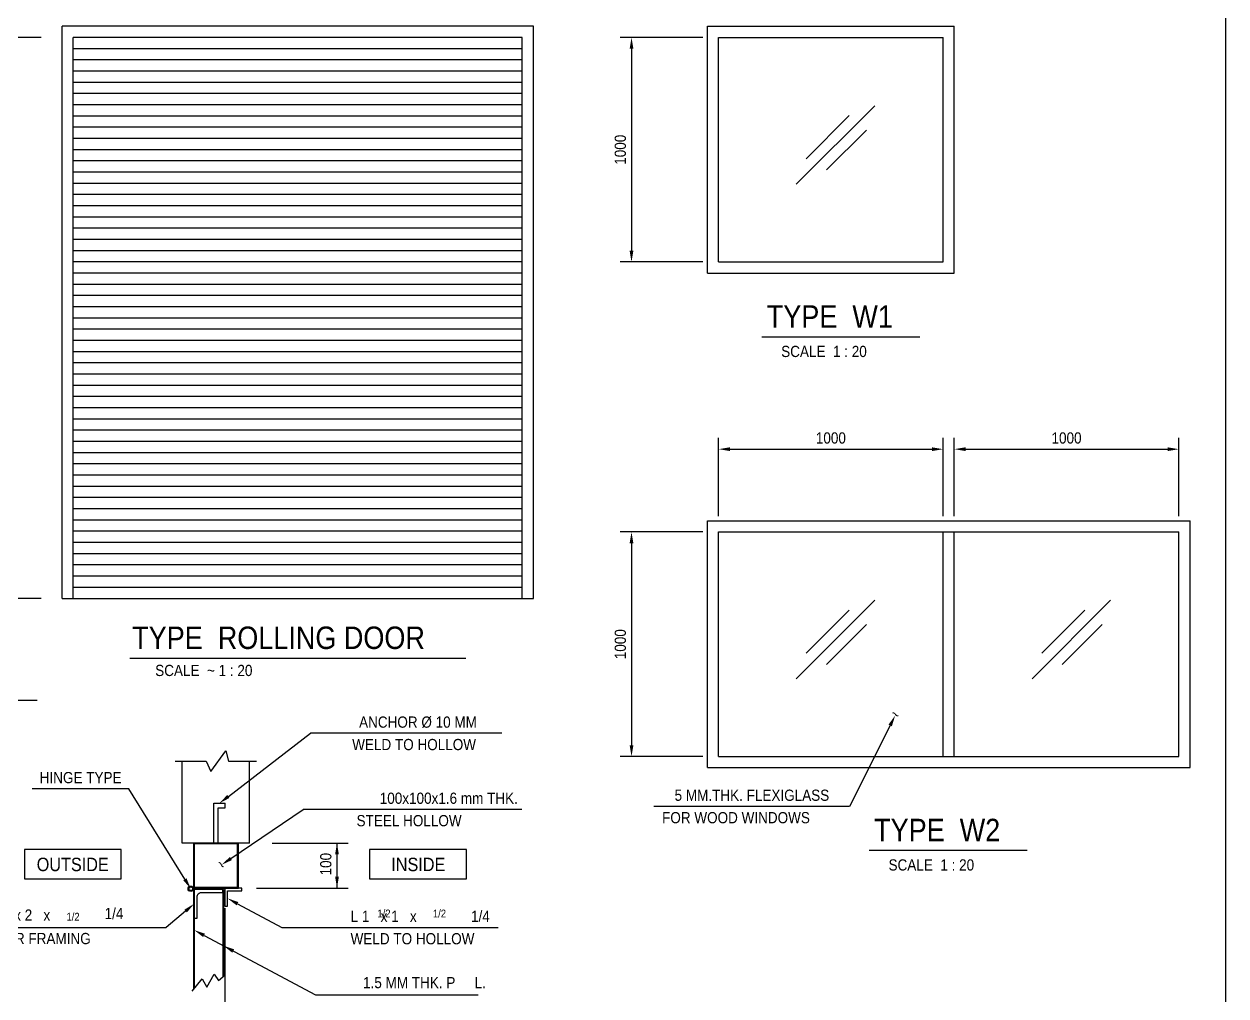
# Model space of a CAD drawing. Extents: x 300 to 83919, y 300 to 58945.
# Drawn here: x 56878 to 83652, y 17073 to 38723 of the extents above; entities that cross this region are included whole.
import ezdxf
from ezdxf.enums import TextEntityAlignment as Align

# ---------------------------------------------------------------- set-up
doc = ezdxf.new("R2010")
doc.units = 0
doc.header["$LTSCALE"] = 1000
doc.linetypes.add('HIDDEN', pattern=[0])
doc.layers.get('0').update_dxf_attribs({"linetype": 'CONTINUOUS'})
doc.layers.add('DIM', color=2, linetype='CONTINUOUS')
doc.layers.add('FORM', color=1, linetype='CONTINUOUS')

msp = doc.modelspace()

# ---------------------------------------------------------------- linework, layer by layer
at = {"color": 0}
for p, q in [((68225.8901121255, 38673.42885987174), (57725.89011212559, 38673.42885987175)), ((57725.89011212561, 25923.42885987175), (57725.89011212559, 38673.42885987175)), ((68225.8901121255, 25923.42885987173), (68225.8901121255, 38673.42885987174)), ((72101.46893470449, 33173.42885987172), (72101.46893470449, 38673.42885987174)), ((72101.46893470449, 38673.42885987174), (77601.46893470449, 38673.42885987174)), ((77601.46893470449, 33173.42885987173), (77601.46893470449, 38673.42885987174)), ((57975.89011212558, 25923.42885987174), (57975.89011212558, 38423.42885987174)), ((67975.89011212552, 38423.42885987173), (57975.89011212558, 38423.42885987174)), ((67975.8901121255, 25923.42885987174), (67975.89011212552, 38423.42885987173)), ((72351.46893470449, 33423.42885987172), (72351.46893470449, 38423.42885987172)), ((72351.46893470449, 38423.42885987172), (77351.46893470449, 38423.42885987174)), ((77351.46893470449, 33423.42885987174), (77351.46893470449, 38423.42885987174)), ((67975.89011212552, 38173.42885987173), (57975.89011212558, 38173.42885987174)), ((67975.89011212552, 37923.42885987173), (57975.89011212558, 37923.42885987174)), ((67975.89011212552, 37673.42885987173), (57975.89011212558, 37673.42885987174)), ((67975.89011212552, 37423.42885987173), (57975.89011212558, 37423.42885987174)), ((67975.89011212552, 37173.42885987173), (57975.89011212558, 37173.42885987174)), ((67975.89011212552, 36923.42885987173), (57975.89011212558, 36923.42885987174)), ((75829.54970599142, 36901.50963115865), (74081.89304766536, 35153.8529728326)), ((75259.75466397066, 36685.26797973116), (74298.02833039402, 35723.54164615453)), ((67975.89011212552, 36673.42885987173), (57975.89011212558, 36673.42885987174)), ((67975.89011212552, 36423.42885987173), (57975.89011212558, 36423.42885987174)), ((67975.89011212552, 36173.42885987173), (57975.89011212558, 36173.42885987174)), ((75644.43513548534, 36362.84167005931), (74755.09371158903, 35473.50024616299)), ((67975.89011212552, 35923.42885987173), (57975.89011212558, 35923.42885987174)), ((67975.89011212552, 35673.42885987173), (57975.89011212558, 35673.42885987174)), ((67975.89011212552, 35423.42885987173), (57975.89011212558, 35423.42885987174)), ((67975.89011212552, 35173.42885987173), (57975.89011212558, 35173.42885987174)), ((67975.89011212552, 34923.42885987173), (57975.89011212558, 34923.42885987174)), ((67975.89011212552, 34673.42885987173), (57975.89011212558, 34673.42885987174)), ((67975.89011212552, 34423.42885987173), (57975.89011212558, 34423.42885987174)), ((67975.89011212552, 34173.42885987173), (57975.89011212558, 34173.42885987174)), ((67975.89011212552, 33923.42885987173), (57975.89011212558, 33923.42885987174)), ((67975.89011212552, 33673.42885987173), (57975.89011212558, 33673.42885987174)), ((67975.89011212552, 33423.42885987173), (57975.89011212558, 33423.42885987174)), ((72351.46893470449, 33423.42885987172), (77351.46893470449, 33423.42885987174)), ((67975.89011212552, 33173.42885987173), (57975.89011212558, 33173.42885987174)), ((72101.46893470449, 33173.42885987172), (77601.46893470449, 33173.42885987173)), ((67975.89011212552, 32923.42885987173), (57975.89011212558, 32923.42885987174)), ((67975.89011212552, 32673.42885987173), (57975.89011212558, 32673.42885987174)), ((67975.89011212552, 32423.42885987173), (57975.89011212558, 32423.42885987174)), ((67975.89011212552, 32173.42885987173), (57975.89011212558, 32173.42885987174)), ((67975.89011212552, 31923.42885987173), (57975.89011212558, 31923.42885987174)), ((67975.89011212552, 31673.42885987173), (57975.89011212558, 31673.42885987174)), ((67975.89011212552, 31423.42885987173), (57975.89011212558, 31423.42885987174)), ((67975.89011212552, 31173.42885987173), (57975.89011212558, 31173.42885987174)), ((67975.89011212552, 30923.42885987173), (57975.89011212558, 30923.42885987174)), ((67975.89011212552, 30673.42885987173), (57975.89011212558, 30673.42885987174)), ((67975.89011212552, 30423.42885987173), (57975.89011212558, 30423.42885987174)), ((67975.89011212552, 30173.42885987173), (57975.89011212558, 30173.42885987174)), ((67975.89011212552, 29923.42885987173), (57975.89011212558, 29923.42885987174)), ((67975.89011212552, 29673.42885987173), (57975.89011212558, 29673.42885987174)), ((67975.89011212552, 29423.42885987173), (57975.89011212558, 29423.42885987174)), ((67975.89011212552, 29173.42885987173), (57975.89011212558, 29173.42885987174)), ((67975.89011212552, 28923.42885987173), (57975.89011212558, 28923.42885987174)), ((67975.89011212552, 28673.42885987173), (57975.89011212558, 28673.42885987174)), ((67975.89011212552, 28423.42885987173), (57975.89011212558, 28423.42885987174)), ((67975.89011212552, 28173.42885987173), (57975.89011212558, 28173.42885987174)), ((67975.89011212552, 27923.42885987173), (57975.89011212558, 27923.42885987174)), ((67975.89011212552, 27673.42885987173), (57975.89011212558, 27673.42885987174)), ((72101.46893470449, 22158.93498243891), (72101.46893470449, 27658.93498243892)), ((72101.46893470449, 27658.93498243892), (82851.46893470449, 27658.93498243892)), ((82851.46893470449, 22158.93498243892), (82851.46893470449, 27658.93498243892)), ((67975.89011212552, 27423.42885987173), (57975.89011212558, 27423.42885987174)), ((72351.46893470449, 22408.93498243891), (72351.46893470449, 27408.93498243891)), ((72351.46893470449, 27408.93498243891), (82601.46893470449, 27408.93498243893)), ((77351.46893470449, 22408.93498243891), (77351.46893470449, 27408.93498243891)), ((77601.46893470449, 22408.93498243891), (77601.46893470449, 27408.93498243891)), ((82601.46893470449, 22408.93498243892), (82601.46893470449, 27408.93498243893)), ((67975.89011212552, 27173.42885987173), (57975.89011212558, 27173.42885987174)), ((67975.89011212552, 26923.42885987173), (57975.89011212558, 26923.42885987174)), ((67975.89011212552, 26673.42885987173), (57975.89011212558, 26673.42885987174)), ((67975.89011212552, 26423.42885987173), (57975.89011212558, 26423.42885987174)), ((67975.89011212552, 26173.42885987173), (57975.89011212558, 26173.42885987174)), ((57725.89011212561, 25923.42885987175), (68225.8901121255, 25923.42885987173)), ((75829.54970599142, 25887.01575372583), (74081.89304766536, 24139.35909539978)), ((81079.54970599142, 25887.01575372583), (79331.89304766536, 24139.35909539978)), ((75259.75466397066, 25670.77410229835), (74298.02833039402, 24709.04776872171)), ((80509.75466397066, 25670.77410229835), (79548.02833039402, 24709.04776872171)), ((75644.43513548534, 25348.34779262649), (74755.09371158903, 24459.00636873017)), ((80894.43513548534, 25348.34779262649), (80005.09371158903, 24459.00636873017)), ((60402.8741518271, 20478.00051236148), (60402.8741518271, 22303.79398287822)), ((61902.8741518271, 20478.00051236148), (61902.8741518271, 22303.79398287822)), ((72351.46893470449, 22408.93498243891), (82601.46893470449, 22408.93498243892)), ((72101.46893470449, 22158.93498243891), (82851.46893470449, 22158.93498243892)), ((61902.8741518271, 20478.00051236148), (60402.8741518271, 20478.00051236148)), ((60652.8741518271, 19478.00051236141), (61652.8741518271, 19478.0005123613)), ((60652.8741518271, 19443.00051236155), (60652.87415182707, 17221.92690894396)), ((60667.8741518271, 19443.00051236155), (60652.8741518271, 19443.00051236155)), ((61152.8741518271, 19478.00051236136), (61152.8741518271, 19443.00051236145)), ((61317.87415182704, 19443.00051236141), (61302.87415182707, 19443.00051236141)), ((61302.8741518271, 19379.50051236157), (61302.8741518271, 17497.57831675731)), ((61317.87415182704, 19443.00051236141), (61317.8741518271, 17510.27750938675)), ((60667.8741518271, 18808.00051236133), (60667.87415182707, 17240.15115334509))]:
    msp.add_line(p, q, dxfattribs=at)
at = {"color": 0, "linetype": 'HIDDEN'}
for p, q in [((61102.87415182721, 21365.67342344693), (61358.99097287309, 21365.67342344693)), ((61102.87415182721, 20478.00051236141), (61102.87415182721, 21365.67342344693)), ((61202.87415182721, 21265.67342344693), (61358.99097287309, 21265.67342344693)), ((61202.87415182721, 20478.00051236141), (61202.87415182721, 21265.67342344693)), ((61358.99097287309, 21265.67342344693), (61358.99097287309, 21365.67342344693))]:
    msp.add_line(p, q, dxfattribs=at)
at = {"color": 0}
for points in [[(60242.40792692383, 22303.79398287822), (60937.5322435321, 22303.79398287822), (61037.28211572691, 22070.91761143633), (61369.78268366973, 22536.67035432011), (61436.28309544639, 22303.79398287822), (62060.10900612455, 22303.79398287822)], [(60620.10617009967, 17182.11546177523), (60842.63892077561, 17452.48154414638), (60951.82495435272, 17270.40429051575), (61115.60475018848, 17561.72555039661), (61206.59236603256, 17416.06492045622), (61361.78422285436, 17547.45233941007)]]:
    msp.add_lwpolyline(points, dxfattribs=at)
for points in [[(61652.8741518271, 20478.00051236133), (60652.8741518271, 20478.00051236148), (60652.8741518271, 19478.00051236139), (61652.8741518271, 19478.0005123613)], [(61636.8741518271, 20462.00051236133), (60668.8741518271, 20462.00051236148), (60668.8741518271, 19494.00051236139), (61636.8741518271, 19494.0005123613)], [(61732.87415182698, 19478.00051236133), (61352.87415182698, 19478.00051236133), (61352.87415182698, 19075.3850001714), (61412.87415182704, 19075.38500017141), (61412.87415182704, 19418.00051236135), (61732.87415182698, 19418.00051236136)]]:
    msp.add_lwpolyline(points, close=True, dxfattribs=at)
msp.add_lwpolyline([(60831.3741518271, 19379.50051236157), (61302.87415182707, 19379.50051236149), (61302.87415182707, 19443.00051236141), (60667.8741518271, 19443.00051236155), (60667.8741518271, 18808.00051236141), (60731.3741518271, 18808.00051236148), (60731.3741518271, 19279.50051236157, -0.4142135623731246)], format="xyb", close=True, dxfattribs=at)
for radius in [60, 40]:
    msp.add_circle((60592.8741518271, 19460.50051236148), radius, dxfattribs=at)
at = {"layer": 'DIM', "color": 0}
for p, q in [((57257.78758145109, 38423.42885987174), (55585.26734477095, 38423.42885987174)), ((72001.46893470449, 38423.42885987172), (70160.37021037347, 38423.42885987172)), ((70410.37021037347, 38173.42885987172), (70410.37021037347, 33673.42885987173)), ((72001.46893470449, 33423.42885987173), (70160.37021037347, 33423.42885987172)), ((73309.89275483471, 31756.84098058796), (76829.43040844373, 31756.84098058796)), ((72351.46893470449, 27758.93498243892), (72351.46893470449, 29503.22715271796)), ((77351.46893470449, 27758.93498243892), (77351.46893470449, 29503.22715271796)), ((77601.46893470449, 27758.93498243892), (77601.46893470449, 29503.22715271796)), ((82601.46893470449, 27758.93498243892), (82601.46893470449, 29503.22715271796)), ((72601.46893470449, 29253.22715271796), (77101.46893470449, 29253.22715271796)), ((77851.46893470449, 29253.22715271796), (82351.46893470449, 29253.22715271796)), ((72001.46893470449, 27408.93498243891), (70160.37021037347, 27408.93498243891)), ((70410.37021037347, 27158.93498243891), (70410.37021037347, 22658.93498243891)), ((57257.78758145109, 25923.42885987174), (55585.26734477095, 25923.42885987174)), ((59234.49429523311, 24600.61323768754), (66717.28592901799, 24600.61323768754)), ((53637.54045380148, 23658.88707413194), (57167.36389278233, 23658.88707413194)), ((76172.71442868406, 23099.41675281631), (75269.96571904558, 21294.8979074205)), ((61429.1936100758, 21517.96445061119), (63259.385408742, 22923.79677180527)), ((67519.04014269914, 22923.79677180527), (63259.385408742, 22923.79677180527)), ((72001.46893470449, 22408.93498243891), (70160.37021037347, 22408.93498243891)), ((59215.9589593992, 21687.20530032668), (57062.44311037092, 21687.20530032668)), ((60461.39052465101, 19673.1317795463), (59215.9589593992, 21687.20530032668)), ((61486.02108736447, 20135.20843487439), (63094.00587556089, 21228.01673947224)), ((67966.49550923205, 21228.01673947224), (63094.00587556089, 21228.01673947224)), ((75269.96571904558, 21294.8979074205), (70905.37999991598, 21294.8979074205)), ((62402.87415182707, 20478.00051236135), (64099.37186084074, 20478.00051236135)), ((63849.37186084074, 20478.00051236136), (63849.37186084074, 19478.00051236135)), ((75701.45109935601, 20318.43519412492), (79220.98875296503, 20318.43519412492)), ((60652.8741518271, 19460.50051236148), (61152.8741518271, 19460.50051236148)), ((62059.50236245495, 19478.00051236135), (64099.37186084074, 19478.00051236135)), ((61352.87415182704, 19026.94191703706), (61352.87415182704, 15904.06768058939)), ((61633.13518914007, 19128.43424519094), (62620.80853917066, 18598.15080864513)), ((60476.9213402262, 18964.14059248761), (60043.81020397528, 18598.15080864513)), ((55667.50392782516, 18598.15080864513), (60043.81020397528, 18598.15080864513)), ((62620.80853917066, 18598.15080864513), (67438.18708553139, 18598.15080864512)), ((60888.28602469931, 18422.2243401275), (63368.26430006672, 17094.79697382451)), ((63368.26430006672, 17094.79697382451), (66997.75955470683, 17094.79697382451))]:
    msp.add_line(p, q, dxfattribs=at)
for points in [[(56887.01934582667, 19682.31890134752), (59041.32859698933, 19682.31890134752), (59041.32859698933, 20335.14505936904), (56887.01934582667, 20335.14505936904)], [(64576.78491859697, 19682.3189013475), (66731.0941697596, 19682.3189013475), (66731.0941697596, 20335.14505936904), (64576.78491859697, 20335.14505936904)]]:
    msp.add_lwpolyline(points, close=True, dxfattribs=at)
for points in [[(70368.7035437068, 38173.42885987172), (70452.03687704014, 38173.42885987172), (70410.37021037347, 38423.42885987172)], [(70368.7035437068, 33673.42885987173), (70452.03687704014, 33673.42885987173), (70410.37021037347, 33423.42885987172)], [(72601.46893470449, 29294.89381938462), (72601.46893470449, 29211.56048605129), (72351.46893470449, 29253.22715271796)], [(77101.46893470449, 29294.89381938462), (77101.46893470449, 29211.56048605129), (77351.46893470449, 29253.22715271796)], [(77851.46893470449, 29294.89381938462), (77851.46893470449, 29211.56048605129), (77601.46893470449, 29253.22715271796)], [(82351.46893470449, 29294.89381938462), (82351.46893470449, 29211.56048605129), (82601.46893470449, 29253.22715271796)], [(70368.7035437068, 27158.93498243891), (70452.03687704014, 27158.93498243891), (70410.37021037347, 27408.93498243891)], [(76135.45067149383, 23118.05873530688), (76209.9781858743, 23080.77477032575), (76284.56632362746, 23322.99929595771)], [(70368.7035437068, 22658.93498243891), (70452.03687704014, 22658.93498243891), (70410.37021037347, 22408.93498243891)], [(61454.57544793651, 21484.92094265693), (61403.81177221509, 21551.00795856546), (61230.93256235018, 21365.67342344694)], [(63807.70519417405, 20228.00051236135), (63891.03852750739, 20228.00051236135), (63849.37186084074, 20478.00051236135)], [(61462.60060985672, 20169.66989660223), (61509.44156487222, 20100.74697314655), (61279.25231699742, 19994.68556982785)], [(60496.82906918181, 19695.04571740898), (60425.95198012018, 19651.21784168362), (60592.87415182707, 19460.50051236147)], [(63807.70519417405, 19728.00051236135), (63891.03852750739, 19728.00051236135), (63849.37186084074, 19478.00051236135)], [(60450.02802024723, 18995.96606108776), (60503.81466020519, 18932.31512388746), (60667.87415182713, 19125.50051236149)], [(61613.42543729418, 19091.72407230543), (61652.84494098599, 19165.14441807645), (61412.87415182704, 19246.69275626638)], [(60907.94888188469, 18458.95965227286), (60868.6231675139, 18385.48902798214), (60667.8741518271, 18540.2014832399)], [(61557.94888188469, 18111.042173855), (61518.62316751387, 18037.57154956428), (61317.87415182707, 18192.28400482205)]]:
    msp.add_solid(points, dxfattribs=at)
at = {"layer": 'FORM', "color": 0}
msp.add_line((83652.44755244756, 300), (83652.44755244756, 58945.11723195994), dxfattribs=at)

# ---------------------------------------------------------------- texts
at = {"layer": 'DIM', "color": 0, "width": 0.9}
for p in [(70160.37021037347, 35923.42885987172), (70160.37021037347, 24908.93498243891)]:
    msp.add_text('1000', height=250, rotation=90, dxfattribs=at).set_placement(p, align=Align.MIDDLE_CENTER)
for s, height, p in [('TYPE  W1', 500, (73423.69581416676, 31958.35552908346)), ('TYPE  ROLLING DOOR', 500, (59287.78436004712, 24802.12778618304)), ('TYPE  W2', 500, (75815.25415868805, 20519.94974262042)), ('OUTSIDE', 300, (57160.37192025862, 19853.32099697593)), ('INSIDE', 300, (65059.01808778665, 19853.32099697592))]:
    msp.add_text(s, height=height, dxfattribs=at).set_placement(p)
for s, p in [('SCALE  1 : 20', (74697.84660989477, 31430.48485681866)), ('SCALE  ~ 1 : 20', (60882.68197814906, 24324.46808395595)), ('SCALE  1 : 20', (77089.40495441607, 19992.07907035563))]:
    msp.add_text(s, height=250, dxfattribs=at).set_placement(p, align=Align.MIDDLE)
for p in [(74851.46893470449, 29503.22715271796), (80101.46893470449, 29503.22715271796)]:
    msp.add_text('1000', height=250, dxfattribs=at).set_placement(p, align=Align.MIDDLE_CENTER)
for s, p in [('ANCHOR %%C 10 MM', (66966.32031038828, 23173.79677180528)), ('WELD TO HOLLOW', (66946.30872965808, 22673.79677180526)), ('HINGE TYPE', (59049.81532090052, 21937.20530032668)), ('100x100x1.6 mm THK.', (67878.94378895519, 21478.01673947224)), ('5 MM.THK. FLEXIGLASS', (74814.32722136946, 21544.89790742049)), ('FOR WOOD WINDOWS', (74383.83783852079, 21044.8979074205)), ('STEEL HOLLOW', (66625.77227280822, 20978.01673947224))]:
    msp.add_text(s, height=250, dxfattribs=at).set_placement(p, align=Align.MIDDLE_RIGHT)
for rotation, p in [(329.9999999999999, (76153.04890314318, 23285.22483162183)), (315, (61123.3252081984, 19974.99511028134))]:
    msp.add_text('~', height=250, rotation=rotation, dxfattribs=at).set_placement(p)
msp.add_text('100', height=250, rotation=90, dxfattribs=at).set_placement((63599.37186084074, 20009.32484464533), align=Align.MIDDLE)
for s, height, p in [('1/4', 250, (58672.76434128985, 18910.74036563839)), ('L 2   x 2   x', 250, (55989.79583970323, 18875.0260799241)), ('1/2', 175, (57823.29791487823, 18838.08700019842)), ('L 1   x 1   x', 250, (64152.73612314829, 18848.15080864512)), ('1/2', 175, (64749.88586638638, 18910.08988837082)), ('1/2', 175, (65986.23819832329, 18910.08988837082)), ('1/4', 250, (66835.7046247349, 18848.15080864512)), ('DOOR FRAMING', 250, (55989.79583970323, 18352.50228413971)), ('WELD TO HOLLOW', 250, (64152.73612314829, 18348.15080864512)), ('1.5 MM THK. P', 250, (64430.41563688678, 17370.66626224924)), ('L.', 250, (66915.36378329157, 17370.66626224924))]:
    msp.add_text(s, height=height, dxfattribs=at).set_placement(p, align=Align.MIDDLE_LEFT)

doc.saveas('drawing.dxf')
